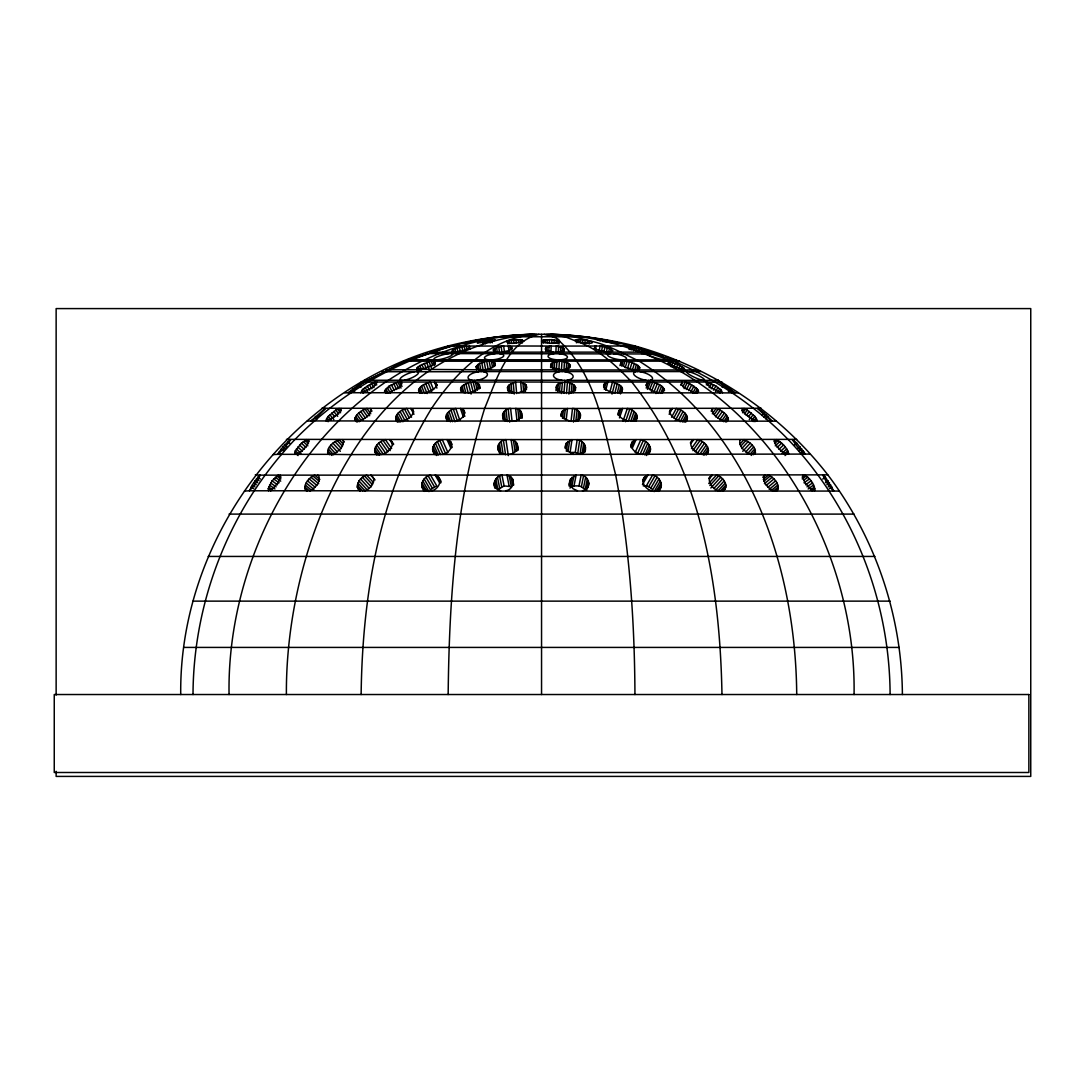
<?xml version="1.0" encoding="UTF-8"?>
<svg xmlns="http://www.w3.org/2000/svg" width="1085" height="1085" viewBox="0 0 1085 1085"><rect width="100%" height="100%" fill="white"/><g stroke="black" fill="none" stroke-linecap="round" stroke-linejoin="round"><path stroke-width="1.5" d="M838.664 491.071L393.001 491.071L360.356 490.786L357.196 487.016L358.904 480.858L362.363 477.237L366.662 475.135L827.828 474.864C875.419 537.753 901.866 615.656 902.394 694.522M541.551 694.522L541.551 334.343M544.236 334.343C573.355 341.368 554.327 346.21 541.551 341.368M373.267 482.31L366.662 475.135L278.208 475.135L272.064 480.858L268.239 488.698L268.619 490.786L360.356 490.786M448.159 694.522C449.217 598.269 455.781 500.619 484.697 408.245C496.103 381.296 506.532 342.087 538.879 334.343M543.3 343.28L543.395 340.093L551.872 339.632L559.128 340.907L559.046 344.094M544.995 342.996L545.09 339.808M547.071 342.819L547.165 339.632M549.39 342.751L549.471 339.564M551.777 342.819L551.872 339.632M554.096 342.996L554.177 339.808M556.157 343.28L556.239 340.093M557.853 343.66L557.934 340.473M685.096 369.809L683.577 367.747L677.759 364.411L668.034 361.156L559.426 361.156L552.835 362.444L550.814 364.411L552.672 367.747L561.732 369.958L697.492 369.958M361.129 694.522C362.39 595.746 379.085 493.499 431.721 408.245C455.605 372.236 491.044 337.177 536.383 334.343M776.629 490.786L777.633 489.986C779.762 483.788 773.822 477.386 768.411 475.135L763.243 479.434M722.461 392.729L721.254 390.193L715.951 386.07L706.823 382.029L564.905 382.029L558.382 383.615L556.293 387.467L559.874 391.319L564.471 392.729L738.275 392.919M566.451 393.53L567.441 382.218L573.802 384.755L575.62 387.467L573.531 391.319L569.476 392.729M545.782 350.903L545.931 347.553L551.194 346.088L634.942 345.979C711 366.906 779.396 412.612 827.828 474.864M547.057 350.252L547.206 346.902M548.779 351.431L549.01 346.4M550.895 352.788L551.194 346.088C516.853 345.898 482.513 346.156 448.159 345.979C293.981 385.46 178.944 535.38 180.72 694.522M555.873 352.788L556.171 346.088L562.545 347.553L564.431 349.112L563.739 350.686L558.477 352.137L429.687 352.245M558.3 353.1L558.599 346.4M560.552 351.92L560.782 346.902M562.328 352.571L562.545 347.553M563.644 351.648L563.793 348.299M286.399 694.522C285.314 545.633 363.76 346.657 534.254 334.343M761.222 408.245L567.509 408.475L562.098 411.473L561.27 414.701L563.047 417.942L569.354 420.939L775.951 421.17M571.022 421.441L572.514 408.475C580.706 408.191 583.852 420.261 574.358 420.939M229.057 694.522C226.141 523.106 349.695 339.347 532.599 334.343M796.716 439.371L572.012 439.628L566.343 443.182L565.434 446.979L567.211 450.79L573.68 454.344L809.613 454.086M584.842 452.147C587.216 446.437 583.12 440.401 577.193 439.628L575.267 452.418L570.1 452.418L572.012 439.628L286.399 439.371M193.008 694.522C193.401 600.507 229.993 507.414 295.093 439.371C356.938 376.17 442.761 336.16 531.569 334.343M550.61 367.584L550.814 364.411M551.316 366.527L551.519 363.353M552.428 368.791L552.835 362.444M554.164 369.673L554.679 361.739M556.307 370.826L556.93 361.305L408.177 361.156L405.858 361.305L367.449 380.238L364.465 380.387M558.802 370.677L559.426 361.156L558.938 359.881L556.402 359.772L410.144 359.772L400.311 363.353L388.24 369.809L385.623 369.958M561.379 370.826L562.003 361.305L568.486 363.353L570.385 365.55L569.639 367.747L564.227 369.809M563.861 371.26L564.485 361.739M566.18 370.378L566.695 362.444M568.079 369.7L568.486 363.353M569.544 367.584L569.747 364.411M573.68 454.344L351.689 454.601L328.945 454.344L327.995 453.571C326.571 447.101 333.651 441.69 339.09 439.628L343.335 444.28M569.055 486.039L570.601 478.905L576.135 475.135L574.006 485.904L569.869 487.992M574.006 485.904L578.997 485.904L581.126 475.135C589.847 475.867 591.881 489.335 582.469 490.786M556.008 390.708L556.347 386.07M556.632 389.596L557.066 384.755M557.663 391.699L558.382 383.615M559.358 392.458L560.213 382.761M561.447 393.53L562.437 382.218L541.551 382.029L367.286 382.029L364.262 382.218L348.787 392.729L344.827 392.919M563.915 393.34L564.905 382.029L564.471 380.387L561.894 380.238L368.113 380.238L359.094 384.755L348.122 392.729M568.879 394.072L569.883 382.761M571.198 393.326L572.039 383.615M573.083 392.838L573.802 384.755M574.589 390.912L575.023 386.07M575.335 390.708L575.62 387.467M376.807 454.927C370.785 448.892 379.126 440.863 385.351 439.628L391.617 448.58M424.642 491.383C418.444 485.755 423.286 476.383 430.542 475.135L436.767 485.904L430.352 489.674L424.14 478.905M560.986 416.274L561.352 413.032M561.528 416.342L562.098 411.473M562.491 418.254L563.427 410.144M564.159 418.851L565.285 409.113M566.207 419.827L567.509 408.475L321.892 408.245M573.45 422.092L574.942 409.113M575.782 421.495L577.098 410.144M577.708 421.211L578.834 411.473M579.268 419.529L580.027 413.032M580.217 417.956L580.597 414.701M609.946 391.916L612.442 382.218L619.359 384.755L622.112 387.467L621.651 391.319L618.423 392.729M576.393 342.819L576.786 339.632C599.245 339.551 619.508 351.96 639.201 361.156C750.359 430.759 795.78 568.96 796.716 694.522M578.088 342.751L578.481 339.564M580.163 342.819L580.556 339.632M582.455 342.996L582.848 339.808M584.842 343.28L585.222 340.093M587.121 343.66L587.514 340.473M589.169 344.094L589.562 340.907L574.86 336.77L548.861 334.343M308.899 441.758L306.635 439.628L301.44 443.182L295.323 450.79L294.822 454.344L328.945 454.344M621.61 366.065L623.048 361.305L620.796 363.353L622.451 365.55L626.194 367.747L633.464 369.809M625.191 367.652L627.116 361.305L632.026 362.444L638.129 365.55L639.77 367.747L637.519 369.809M635.824 421.075C639.906 414.958 633.125 409.154 627.32 408.475L623.075 421.048M565.068 448.214L565.556 445.013M565.624 447.969L566.343 443.182M566.316 451.197L567.753 441.595M568.011 451.577L569.693 440.388M581.899 441.595L579.987 454.384L577.776 453.177L579.688 440.388M581.994 454.371L583.676 443.182M583.676 453.001L584.883 445.013M584.72 451.78L585.439 446.979M626.425 346.088C633.626 351.554 644.341 352.761 653.414 352.245M644.693 352.137L639.268 349.112L628.351 346.088M434.122 453.639C429.66 447.576 436.075 440.551 442.246 439.628L447.874 452.418L445.379 453.177L439.75 440.388M648.979 453.639C653.455 447.576 647.04 440.551 640.869 439.628L635.227 452.418L637.736 453.177L643.364 440.388M569.354 420.939L375.817 421.17L355.853 420.939L354.686 419.271C356.043 413.656 361.861 410.157 367.042 408.475L370.772 413.778M397.49 422.187C392.024 415.84 401.03 409.479 406.821 408.475L411.541 417.223M569.205 483.937L569.815 480.858M569.394 485.063L570.601 478.905M570.181 486.46L571.998 477.237M571.754 486.704L573.884 475.949M587.297 478.905L585.181 489.674L581.397 486.704L583.513 475.949M583.499 487.992L585.629 477.237M586.619 490.094L588.436 480.858M588.029 487.572L588.938 482.961M658.473 491.383C664.671 485.755 659.829 476.383 652.56 475.135L646.348 485.904L643.242 485.904M594.187 349.478L594.838 346.4L596.126 346.088L595.489 349.153M599.137 350.699L600.1 346.088L609.472 348.299L612.93 350.686L610.869 352.137L558.477 352.137M601.226 352.544L602.514 346.4M604.019 351.513L604.982 346.902M606.081 353.696L607.356 347.553M608.509 352.91L609.472 348.299M610.218 353.724L611.18 349.112M667.343 361.305L672.429 365.55L683.13 369.809M306.472 490.786L305.482 489.986C303.352 483.788 309.293 477.386 314.704 475.135L319.858 479.434M685.611 422.187C691.091 415.84 682.085 409.479 676.294 408.475L671.574 417.223M494.923 488.142C492.454 482.581 496.048 476.125 501.989 475.135L504.118 485.904L511.361 486.704L509.231 475.949L506.98 475.135L509.096 485.904M447.21 420.858C443.277 414.782 450.112 409.154 455.781 408.475L459.742 420.153M603.721 386.857L604.548 383.615L607.79 382.218L605.701 390.288M604.25 389.217L605.918 382.761M612.008 394.072L614.924 382.761M614.775 393.326L617.284 383.615M617.27 392.838L619.359 384.755M619.332 392.526L621 386.07M620.444 393.936L622.112 387.467M621.773 392.119L622.6 388.878M706.308 454.927C712.33 448.892 703.975 440.863 697.764 439.628L691.498 448.58M244.451 491.071L249.36 490.786L253.565 482.961L259.654 475.135L278.208 475.135L280.934 477.088M260.305 475.135L254.69 485.063L249.36 490.786M706.104 382.218L706.362 383.615L710.553 387.467L720.535 392.729M504.254 454.344C494.462 453.218 497.12 439.873 505.922 439.628L508.322 455.619M513.259 454.018L511.089 439.628C520.881 440.754 518.237 454.086 509.421 454.344M341.138 410.903L339.157 408.475L335.74 410.144L328.253 416.382L326.124 420.939L355.853 420.939M712.343 413.778L716.073 408.475C721.24 410.157 727.072 413.656 728.415 419.271L727.262 420.939M619.969 365.618L620.932 362.444M620.742 364.913L621.705 361.739M623.455 365.916L624.906 361.156L622.641 359.881L558.938 359.881M627.618 368.086L629.544 361.739M630.1 368.791L632.026 362.444M631.985 371.287L634.386 363.353M634.549 370.758L636.461 364.411M636.692 370.31L638.129 365.55M638.292 369.863L639.255 366.689M638.807 370.921L639.77 367.747M564.471 392.729L420.994 392.729L418.579 390.193C420.193 385.311 425.89 383.263 430.487 382.218L433.512 389.556M629.11 349.478L630.087 346.4M631.226 349.967L632.202 346.902M633.572 350.618L634.535 347.553M635.973 351.377L636.949 348.299M638.292 352.191L639.268 349.112M642.022 353.751L642.998 350.686M722.759 490.786C730.273 486.704 722.705 476.234 716.439 475.135L708.749 483.503M617.758 414.85L619.345 410.144L622.668 408.475L619.467 417.901M618.64 415.406L620.769 409.113M625.516 421.685L629.775 409.113M628.364 421.143L632.08 410.144M630.9 420.912L634.088 411.473M633.003 420.899L635.661 413.032M634.576 420.994L636.692 414.701M635.512 421.089L637.112 416.382M401.03 388.091L397.883 382.218L389.162 386.07L384.497 391.319L385.5 392.729L420.994 392.729M508.757 420.939C499.263 420.261 502.396 408.191 510.601 408.475L512.093 421.441M464.692 392.729L461.45 391.319L461.003 387.467L463.756 384.755L470.673 382.218L473.168 391.916M742.031 408.475L742.099 410.144L745.775 414.701L755.065 420.939M756.991 420.939L754.862 416.382L747.375 410.144L743.957 408.475L741.977 410.903M739.78 444.28L744.025 439.628C749.464 441.69 756.543 447.101 755.119 453.571L754.17 454.344M646.036 385.69L647.243 382.761L648.613 382.218L646.199 388.091M647.433 389.379L650.444 382.029L648.437 380.387L564.471 380.387M649.603 389.556L652.614 382.218C657.225 383.263 662.908 385.311 664.522 390.193L662.121 392.729M651.353 391.577L654.974 382.761M653.74 392.445L657.361 383.615M655.991 393.57L659.612 384.755M658.554 393.407L661.565 386.07M660.684 393.353L663.098 387.467M662.298 393.285L664.115 388.878M774.473 439.628L774.161 440.388C775.653 446.505 780.902 451.401 786.299 454.344M788.293 454.344L788.619 453.571C787.127 447.468 781.865 442.558 776.48 439.628L774.215 441.758M513.639 392.729L508.255 390.193L507.495 387.467L509.313 384.755L515.673 382.218L516.663 393.53M585.33 448.959L583.12 452.364L578.861 454.344M630.643 445.867L632.514 441.595L636.041 439.628L632.284 448.159M630.914 447.495L634.047 440.388M640.069 454.384L645.697 441.595M642.7 454.547L647.704 443.182M644.87 454.968L649.25 445.013M646.47 455.51L650.213 446.979M648.057 454.642L650.552 448.959M273.054 454.601L277.502 454.344L282.873 446.979L290.183 439.628M290.861 439.628L283.755 448.959L277.502 454.344M667.967 364.207L669.296 361.305L679.644 361.156L677.298 361.156M669.689 364.655L671.032 361.739M671.1 366.798L673.107 362.444M673.405 367.72L675.399 363.353M675.752 368.778L677.759 364.411M677.989 369.917L679.997 365.55M680.648 369.605L681.99 366.689M682.248 370.663L683.577 367.747M559.155 369.809L482.391 369.958L478.282 369.361L476.084 366.689L479.556 363.353L486.69 361.305L488.196 369.239M802.981 475.135L802.602 477.237L805.016 482.961L812.57 490.786M814.496 490.786L814.889 489.986C814.333 483.896 809.952 478.336 804.907 475.135L802.181 477.088M680.58 385.148L682.153 382.218L681.543 384.755L683.943 387.467L694.536 392.729M682.872 386.626L685.218 382.218L689.545 383.615L697.275 388.878L698.604 391.319L697.614 392.729M684.147 388.633L687.293 382.761M686.398 389.501L689.545 383.615M688.677 390.627L691.81 384.755M690.806 391.943L693.952 386.07M692.678 393.353L695.81 387.467M694.915 393.285L697.275 388.878M696.651 393.136L698.225 390.193M669.296 412.029L672.293 408.475L669.147 414.307M673.88 417.874L678.6 409.113M675.399 420.356L680.905 410.144M678.342 420.234L683.048 411.473M680.186 421.794L684.893 413.032M682.384 422.011L686.317 414.701M684.052 422.214L687.198 416.382M685.923 420.858L687.497 417.942M432.861 365.659L431.138 361.305L428.995 361.739L419.909 365.55L417.196 367.747L416.83 369.361L480.14 369.809M642.862 479.923L644.422 477.237L647.921 475.135L642.469 484.547M642.849 481.32L645.955 475.949M646.348 485.904L648.721 486.704L654.933 475.949M658.975 478.905L652.763 489.674L650.905 487.992L657.117 477.237M654.146 491.627L660.372 480.858M656.547 491.03L661.213 482.961M658.324 490.447L661.43 485.063M644.422 477.237C640.394 482.703 646.185 489.715 651.882 490.786M661.036 487.016L656.534 490.786M632.514 441.595C628.527 447.237 635.498 453.489 640.937 454.344M650.24 450.79L645.751 454.344M706.362 384.904L708.03 382.218L721.973 382.029M708.003 385.446L709.685 382.761M709.129 387.657L711.638 383.615M711.258 388.796L713.781 384.755M713.442 390.098L715.951 386.07M715.503 391.509L718.012 387.467M718.148 391.577L719.816 388.878M719.572 392.892L721.254 390.193M619.345 410.144C615.751 415.487 623.373 420.315 628.066 420.939M636.881 417.942L632.718 420.939M307.163 421.17L311.07 420.939L325.052 408.475M325.717 408.475L317.756 416.382L311.07 420.939M722.217 387.44L724.007 384.755L734.979 392.729M728.415 391.577L730.219 388.878M604.548 383.615L603.599 386.07L605.199 388.878L608.916 391.319L613.757 392.729M690.304 442.951L693.627 439.628L690.928 443.467M692.935 450.628L700.096 440.388M695.227 451.835L702.388 441.595M697.343 453.408L704.504 443.182M700.001 453.964L706.267 445.013M702.212 454.656L707.583 446.979M703.88 455.347L708.356 448.959M705.847 454.629L708.532 450.79M711.136 411.12L712.994 408.475L711.841 410.144C713.184 415.758 719.016 419.258 724.183 420.939M714.35 414.429L718.08 409.113M715.571 416.776L720.223 410.144M717.714 418.118L722.366 411.473M719.708 419.678L724.36 413.032M722.339 420.017L726.068 414.701M723.627 421.685L727.357 416.382M725.363 421.916L728.157 417.942M726.557 421.929L728.415 419.271M504.566 352.788L503.684 346.088L496.632 347.553L493.078 349.926L493.811 351.337L496.916 352.137M474.362 380.387L473.101 382.029L475.61 391.726M368.113 380.238L385.053 371.735L478.661 371.735L481.13 371.585L482.391 369.958M742.547 412.761L745.531 409.113M744.391 413.792L747.375 410.144M746.385 415.135L749.369 411.473M748.379 416.681L751.362 413.032M749.26 419.57L753.234 414.701M751.878 420.031L754.862 416.382M753.126 421.59L756.109 417.942M754.929 421.712L756.91 419.271M709.156 478.729L712.452 475.135C704.938 479.231 712.506 489.688 718.772 490.786M692.094 440.388C687.592 446.274 695.865 453.137 701.398 454.344M708.098 452.364L705.548 454.344M376.753 384.904L375.071 382.218L371.477 383.615L363.299 388.878L360.654 392.729L385.5 392.729M670.869 409.113L669.974 410.144C668.93 416.043 676.023 419.732 680.878 420.939M687.185 419.271L684.879 420.939M467.16 349.153L466.319 346.088C462.427 347.024 451.74 348.095 452.296 352.137M761.941 415.474L764.071 413.032L772.032 420.939M763.854 417.142L765.983 414.701M765.684 418.81L767.814 416.382M545.931 347.553L545.24 349.112L547.125 350.686L553.513 352.137M740.716 446.206L746.019 440.388M741.76 448.58L748.135 441.595M742.764 451.319L750.196 443.182M745.707 451.984L752.081 445.013M747.28 453.964L753.641 446.979M750.549 453.611L754.794 448.959M751.2 455.442L755.445 450.79M753.438 454.696L755.553 452.364M708.722 478.336L710.919 475.949M709.834 485.51L718.636 475.949M710.851 487.992L720.752 477.237M713.862 488.481L722.651 478.905M715.422 490.434L724.21 480.858M717.619 491.329L725.322 482.961M720.399 491.044L725.906 485.063M722.624 490.596L725.919 487.016M723.166 491.085L725.363 488.698M647.243 382.761L646.212 384.755C647.826 389.637 653.523 391.685 658.12 392.729M504.118 485.904L497.934 489.674L495.818 478.905M774.622 443.589L778.026 440.388M775.26 445.867L779.789 441.595M777.145 447.44L781.675 443.182M779.003 449.271L783.533 445.013M780.712 451.252L785.242 446.979M782.163 453.218L786.693 448.959M784.387 453.991L787.791 450.79M785.038 455.564L788.442 452.364M490.583 359.881L489.159 361.156L490.678 369.09M794.288 445.257L796.716 443.128L805.382 454.086M797.678 449L800.12 446.871M799.306 450.94L801.747 448.797M800.73 452.743L803.171 450.601M801.869 454.289L804.297 452.16M762.769 477.291L765.345 475.135L764.342 475.949C762.226 482.133 768.153 488.535 773.578 490.786M763.813 481.32L770.255 475.949M764.423 483.693L772.167 477.237M766.254 485.375L773.985 478.905M767.868 487.328L775.599 480.858M769.17 489.416L776.901 482.961M771.367 490.447L777.809 485.063M773.09 491.315L778.243 487.016M775.612 490.84L778.189 488.698M740.838 439.628L739.889 440.388C738.465 446.857 745.544 452.282 750.983 454.344M506.437 341.368C507.658 345.111 519.01 342.738 523.377 341.368M802.208 478.878L806.304 475.949M803.768 480.167L807.864 477.237M804.012 482.825L809.478 478.905M805.585 484.778L811.051 480.858M806.996 486.88L812.462 482.961M808.149 488.969L813.614 485.063M810.346 489.945L814.442 487.016M812.15 490.651L814.876 488.698M594.838 346.4L594.634 348.299L597.523 349.926L606.895 352.137M541.564 340.907L543.395 340.093M822.728 479.027L825.414 477.237L833.741 490.786M825.441 482.662L828.126 480.858M826.865 484.751L829.55 482.961M828.194 486.853L830.879 485.063M829.347 488.806L832.032 487.016M402.264 380.387L399.646 382.029L402.006 386.436M416.287 371.585L418.905 369.958M270.545 490.786L278.099 482.961L280.513 477.237L280.133 475.135M407.214 359.881L429.755 353.561L657.184 353.981M427.802 353.669L410.144 359.772M431.586 352.137L439.411 349.112M296.815 454.344C302.213 451.401 307.462 446.505 308.954 440.388L308.628 439.628M309.537 490.786C314.962 488.535 320.889 482.133 318.773 475.949L317.769 475.135M435.885 359.881L432.942 361.156L434.665 365.509M328.05 420.939L337.327 414.701L341.015 410.144L341.083 408.475M332.132 454.344C337.571 452.282 344.65 446.857 343.226 440.388L342.277 439.628L344.393 441.961M493.539 340.907L495.275 339.808L482.757 340.907L483.259 344.094M364.343 490.786C370.609 489.688 378.163 479.231 370.663 475.135L375.057 479.923M431.22 490.786C438.733 490.162 444.28 477.766 435.193 475.135L439.859 483.205M505.624 490.786C512.893 490.081 516.704 479.326 509.231 475.949M362.58 392.729L372.562 387.467L375.79 384.755L377.01 382.218M441.812 348.299L449.122 346.088L448.159 345.979C509.204 330.396 573.897 330.396 634.942 345.979L633.993 346.088L648.07 350.686M381.703 454.344C387.616 453.611 397.124 443.941 389.488 439.628L393.068 444.742M358.918 420.939C364.099 419.258 369.917 415.758 371.273 410.144L370.107 408.475L371.979 411.12M442.178 454.344C449.448 454.208 456.595 442.219 447.074 439.628L450.831 448.159M480.723 341.368L477.332 342.941L491.885 341.368M402.237 420.939C407.092 419.732 414.185 416.043 413.141 410.144L410.822 408.475L413.968 414.307M513.761 420.939C521.953 421.224 525.086 409.154 515.592 408.475L516.908 419.827M470.022 342.277L471.677 341.843M388.579 392.729L399.158 387.467L401.965 383.615L400.962 382.218M455.049 420.939C461.437 421.278 469.724 410.781 460.447 408.475L463.417 417.223M432.237 352.137L451.346 345.979M523.974 340.907L520.42 339.632L509.285 340.473L507.617 340.907L507.861 344.094M424.995 392.729C429.592 391.685 435.288 389.637 436.902 384.755L434.502 382.218L436.902 388.091M518.63 392.729L523.241 391.319L526.822 387.467L526.049 384.755L520.678 382.218L521.532 391.916M469.357 392.729L474.186 391.319L479.014 387.467L479.353 384.755L475.325 382.218L477.414 390.288M481.13 371.585L700.815 371.585M648.437 380.387L718.65 380.387L715.435 380.13M471.31 341.368L463.593 343.172L473.697 341.368M420.695 369.809L431.939 365.55L435.139 362.444L434.258 361.305L435.411 364.207M473.657 340.907L481.414 339.564L475.976 340.907L478.322 340.473M484.873 369.809L489.837 368.669L494.909 365.55L494.624 362.444L491.41 361.305L492.617 367.652M622.641 359.881L675.901 359.881M576.786 339.632C575.999 339.524 573.965 340.175 575.511 340.907C598.052 348.353 615.697 365.225 631.768 382.029C701.385 469.439 719.992 585.697 721.973 694.522M455.334 352.137C459.226 351.214 469.927 350.13 469.371 346.088L470.212 349.153M480.601 340.093L482.649 339.808M501.541 352.137L508.607 350.686L512.161 348.299L511.415 346.902L508.322 346.088L508.973 351.12M642.768 352.137L610.869 352.137M360.654 392.729L348.787 392.729M326.124 420.939L311.734 420.939M294.822 454.344L278.194 454.344M268.619 490.786L250.025 490.786M417.576 369.809L388.905 369.809M494.462 336.77L588.653 336.77M428.439 353.561L425.822 353.561L427.151 353.669M229.057 514.1L854.058 514.1M208.184 556.442L874.93 556.442M193.008 601.131L890.107 601.131M183.799 647.419L899.316 647.419M255.287 474.864L259.654 475.135M551.533 334.343C640.34 336.16 726.177 376.17 788.022 439.371C853.122 507.414 889.714 600.507 890.107 694.522M631.768 345.979L635.118 346.902M384.388 371.735L382.3 371.585L385.053 371.735M361.129 382.029L363.611 382.218M550.502 334.343C733.419 339.347 856.974 523.106 854.058 694.522M403.471 361.156L405.193 361.305M546.718 334.343L565.109 336.77L575.511 340.907M616.063 342.643L619.521 343.172L611.804 341.368M609.458 340.907L601.687 339.564L603.45 340.093M611.75 341.843L614.029 342.277M602.392 341.368L614.829 343.118L609.404 341.368M605.118 340.473L607.139 340.907L596.967 339.632L600.358 340.907M649.671 351.825L650.878 352.137M671.751 359.461L672.971 359.772M576.678 341.368C578.468 342.29 596.94 345.098 591.23 341.368M575.267 452.418L577.776 453.177M658.907 354.483L663.328 355.907M578.997 485.904L581.397 486.704M577.491 490.786L572.989 488.698L569.666 482.961M450.383 420.939L446.22 417.942M665.742 356.721L668.062 357.535M500.633 490.786L496.496 488.698L494.312 485.063M677.922 361.305L679.115 361.739M664.603 359.881L668.034 361.156M437.35 454.344L432.874 450.79M670.137 358.294L673.622 359.772M426.581 490.786L422.079 487.016M649.752 351.337L651.529 352.137M655.91 353.981L657.103 354.483M398.236 420.939L395.916 419.271M719.504 382.218L724.007 384.755M734.328 392.729L718.853 382.218M377.566 454.344L375.017 452.364M684.391 369.958L687.429 371.585M703.772 380.387L706.823 382.029M648.721 486.704L650.905 487.992M758.062 408.475L764.071 413.032M771.381 420.939L757.398 408.475M257.701 477.237L260.386 479.027M256.399 478.905L259.084 480.709M254.989 480.858L257.674 482.662M253.565 482.961L256.25 484.751M252.235 485.063L254.921 486.853M251.083 487.016L253.768 488.806M276.811 475.949L280.906 478.878M275.251 477.237L280.717 481.143M273.637 478.905L279.089 482.825M272.064 480.858L277.529 484.778M270.653 482.961L276.119 486.88M269.5 485.063L274.953 488.969M268.673 487.016L272.769 489.945M268.239 488.698L270.965 490.651M559.738 341.368C596.18 375.179 603.938 428.778 615.643 474.864C629.517 547.206 634.603 620.945 634.942 694.522M792.918 439.628L796.716 443.128M804.704 454.086L797.502 446.844L792.24 439.628M635.674 369.958L637.668 371.585M312.846 475.949L319.302 481.32M310.947 477.237L318.692 483.693M309.13 478.905L316.861 485.375M307.516 480.858L315.247 487.328M306.201 482.961L313.945 489.416M305.305 485.063L311.748 490.447M304.871 487.016L310.025 491.315M304.926 488.698L307.503 490.84M287.891 441.595L290.332 443.738M284.609 445.013L287.05 447.142M282.873 446.979L285.301 449.122M281.218 448.959L283.646 451.089M278.614 452.364L281.042 454.493M305.088 440.388L308.493 443.589M303.325 441.595L307.855 445.867M301.44 443.182L305.97 447.44M299.582 445.013L304.112 449.271M297.86 446.979L302.389 451.252M296.408 448.959L300.938 453.218M295.323 450.79L298.728 453.991M294.672 452.364L298.063 455.564M823.461 475.135L825.414 477.237M833.09 490.786L827.001 482.961L822.81 475.135M364.479 475.949L372.169 484.317M362.363 477.237L371.151 486.799M360.464 478.905L369.253 488.481M358.904 480.858L367.693 490.434M357.792 482.961L365.482 491.329M357.209 485.063L362.702 491.044M357.196 487.016L360.491 490.596M357.738 488.698L359.935 491.085M337.082 440.388L342.385 446.206M334.98 441.595L341.341 448.58M332.919 443.182L340.337 451.319M331.034 445.013L337.408 451.984M329.474 446.979L335.835 453.964M328.321 448.959L333.624 454.764M327.67 450.79L331.915 455.442M327.548 452.364L329.677 454.696M315.287 416.382L317.43 418.81M337.584 409.113L340.568 412.761M335.74 410.144L338.723 413.792M333.746 411.473L337.72 416.342M331.739 413.032L334.723 416.681M329.867 414.701L333.854 419.57M328.253 416.382L331.237 420.031M327.005 417.942L328.986 420.37M326.192 419.271L328.185 421.712M365.035 409.113L369.687 415.745M362.878 410.144L367.544 416.776M360.735 411.473L365.401 418.118M358.755 413.032L363.407 419.678M357.046 414.701L360.776 420.017M355.758 416.382L359.474 421.685M354.944 417.942L357.738 421.916M354.686 419.271L356.558 421.929M391.02 440.388L393.706 444.226M383.019 440.388L390.18 450.628M380.713 441.595L387.887 451.835M378.611 443.182L385.772 453.408M376.834 445.013L383.113 453.964M375.518 446.979L380.903 454.656M374.759 448.959L379.235 455.347M374.583 450.79L377.268 454.629M359.094 384.755L360.898 387.44M352.896 388.878L354.7 391.577M373.43 382.761L375.112 385.446M371.477 383.615L373.986 387.657M369.334 384.755L371.843 388.796M367.164 386.07L369.673 390.098M365.102 387.467L367.612 391.509M363.299 388.878L364.967 391.577M361.861 390.193L363.543 392.892M438.693 477.237L441.025 481.265M437.16 475.949L441.039 482.676M428.182 475.949L434.393 486.704M425.985 477.237L432.21 487.992M422.743 480.858L428.968 491.627M421.902 482.961L426.568 491.03M421.685 485.063L424.791 490.447M412.246 409.113L413.819 412.029M404.515 409.113L409.235 417.874M402.209 410.144L407.716 420.356M400.053 411.473L404.773 420.234M398.209 413.032L402.928 421.794M396.798 414.701L400.731 422.011M395.916 416.382L399.063 422.214M395.618 417.942L397.191 420.858M395.822 382.761L398.954 388.633M393.57 383.615L396.717 389.501M391.305 384.755L394.438 390.627M389.162 386.07L392.309 391.943M387.304 387.467L390.437 393.353M385.84 388.878L388.199 393.285M384.89 390.193L386.463 393.136M450.601 441.595L451.848 444.443M449.068 440.388L452.201 447.495M437.418 441.595L443.046 454.384M435.411 443.182L440.415 454.547M433.864 445.013L438.245 454.968M432.901 446.979L436.645 455.51M432.562 448.959L435.058 454.642M435.872 382.761L437.079 385.69M428.141 382.761L431.749 391.577M425.754 383.615L429.375 392.445M423.503 384.755L427.124 393.57M421.55 386.07L424.56 393.407M420.003 387.467L422.418 393.353M419 388.878L420.804 393.285M418.579 390.193L419.786 393.136M428.995 361.739L431.287 367.557M426.636 362.444L428.928 368.263M424.221 363.353L426.514 369.171M421.929 364.411L423.652 368.778M419.909 365.55L421.631 369.917M418.295 366.689L420.017 371.056M417.196 367.747L418.349 370.663M463.756 410.144L464.746 413.06M462.346 409.113L464.814 416.409M453.34 409.113L457.287 420.79M451.021 410.144L454.981 421.821M449.014 411.473L452.472 421.699M447.44 413.032L450.411 421.794M446.41 414.701L448.39 420.546M446.003 416.382L447.481 420.763M464.177 346.4L465.017 349.478M461.803 346.902L463.051 351.513M459.362 347.553L460.61 352.15M457.016 348.299L457.856 351.377M454.94 349.112L456.188 353.724M453.259 349.926L454.1 353.005M452.092 350.686L452.933 353.751M561.732 369.958L562.166 371.585M479.353 384.755L480.194 387.982M478.566 383.615L479.814 388.471M477.197 382.761L478.851 389.217M468.191 382.761L471.107 394.072M465.831 383.615L468.327 393.326M463.756 384.755L465.845 392.838M462.115 386.07L463.783 392.526M461.003 387.467L462.251 392.322M460.515 388.878L461.342 392.119M512.5 478.905L513.72 485.063M511.116 477.237L512.635 484.927M499.602 475.949L501.718 486.704M497.486 477.237L499.615 487.992M494.679 480.858L496.198 488.548M494.177 482.961L495.086 487.572M494.624 362.444L495.235 365.618M493.282 361.739L494.177 366.499M484.141 361.739L485.958 371.26M481.713 362.444L483.232 370.378M479.556 363.353L481.075 371.287M477.834 364.411L479.041 370.758M476.64 365.55L477.251 368.724M476.084 366.689L476.681 369.863M491.749 339.632L492.251 342.819M489.688 339.808L490.189 342.996M485.036 340.473L485.537 343.66M517.559 445.013L518.033 448.214M517.681 446.979L518.155 450.18M516.772 443.182L517.721 449.57M515.361 441.595L516.799 451.197M513.422 440.388L515.104 451.577M503.426 440.388L505.583 454.778M501.216 441.595L503.128 454.384M499.439 443.182L501.121 454.371M498.232 445.013L499.439 453.001M497.676 446.979L498.151 450.18M511.415 346.902L511.862 350.252M510.126 346.4L510.56 349.75M501.175 346.4L502.057 353.1M498.774 346.902L499.656 353.602M496.632 347.553L497.283 352.571M494.882 348.299L495.33 351.648M493.675 349.112L494.109 352.462M521.763 413.032L522.211 417.956M521.017 411.473L521.777 417.969M519.688 410.144L520.624 418.254M517.83 409.113L519.145 420.465M508.173 409.113L509.665 422.092M506.017 410.144L507.332 421.495M504.281 411.473L505.407 421.211M503.087 413.032L503.833 419.529M502.518 414.701L503.074 419.57M526.049 384.755L526.469 389.596M524.733 383.615L525.438 391.699M522.902 382.761L523.757 392.458M513.232 382.761L514.236 394.072M511.062 383.615L511.917 393.326M509.313 384.755L510.018 392.838M508.092 386.07L508.662 392.526M507.495 387.467L507.78 390.708M522.116 339.808L522.36 342.996M520.42 339.632L520.664 342.819M518.345 339.564L518.589 342.751M516.04 339.632L516.284 342.819M513.653 339.808L513.897 342.996M511.347 340.093L511.591 343.28M509.285 340.473L509.53 343.66M56.135 695.051L56.135 308.588L1030.75 308.588L1030.75 776.412L56.135 776.412L56.135 771.327M663.355 359.772A9.751 1.207 17.6 0 1 652.356 356.721A9.751 1.207 17.6 0 1 646.891 353.669M648.83 353.669A9.751 1.207 17.6 0 1 659.816 356.721A9.751 1.207 17.6 0 1 665.281 359.772M702.51 380.238A9.873 1.682 24.7 0 1 691.823 375.98A9.873 1.682 24.7 0 1 686.724 371.735M688.69 371.735A9.873 1.682 24.7 0 1 699.377 375.98A9.873 1.682 24.7 0 1 704.463 380.238M613.608 353.669A9.751 2.509 11.8 0 1 624.757 356.721A9.751 2.509 11.8 0 1 624.445 359.772M620.444 359.772A9.751 2.509 11.8 0 1 609.295 356.721A9.751 2.509 11.8 0 1 609.607 353.669M639.879 371.735A9.873 3.486 16.8 0 1 650.891 375.98A9.873 3.486 16.8 0 1 650.281 380.238M646.226 380.238A9.873 3.486 16.8 0 1 635.227 375.98A9.873 3.486 16.8 0 1 635.824 371.735M559.073 353.669A9.751 3.133 2.6 0 1 567.401 356.721A9.751 3.133 2.6 0 1 561.406 359.772M556.402 359.772A9.751 3.133 2.6 0 1 548.074 356.721A9.751 3.133 2.6 0 1 554.069 353.669M564.742 371.735A9.873 4.354 3.7 0 1 573.111 375.98A9.873 4.354 3.7 0 1 566.967 380.238M561.894 380.238A9.873 4.354 3.7 0 1 553.526 375.98A9.873 4.354 3.7 0 1 559.67 371.735M451.808 353.669A9.751 1.926 -15.2 0 1 449.136 356.721A9.751 1.926 -15.2 0 1 437.675 359.772M434.597 359.772A9.751 1.926 -15.2 0 1 437.269 356.721A9.751 1.926 -15.2 0 1 448.729 353.669M417.603 371.735A9.873 2.672 -21.5 0 1 415.284 375.98A9.873 2.672 -21.5 0 1 404.054 380.238M400.948 380.238A9.873 2.672 -21.5 0 1 403.267 375.98A9.873 2.672 -21.5 0 1 414.497 371.735M499.859 353.669A9.751 2.916 -7.5 0 1 503.114 356.721A9.751 2.916 -7.5 0 1 493.038 359.772M488.372 359.772A9.751 2.916 -7.5 0 1 485.103 356.721A9.751 2.916 -7.5 0 1 495.194 353.669M483.381 371.735A9.873 4.069 -10.8 0 1 486.867 375.98A9.873 4.069 -10.8 0 1 476.844 380.238M472.124 380.238A9.873 4.069 -10.8 0 1 468.625 375.98A9.873 4.069 -10.8 0 1 478.661 371.735M1028.865 694.522L54.25 694.522L54.25 772.493L1028.865 772.493L1028.865 694.522"/></g></svg>
